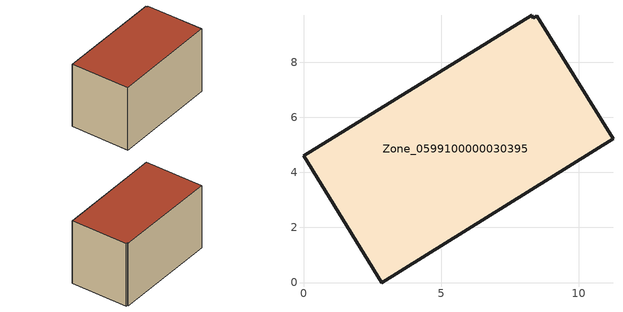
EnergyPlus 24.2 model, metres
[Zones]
Zone_0599100000030395
 floor ground (C_G): 8.47,9.68 11.24,5.22 2.85,0 0,4.6 8.29,9.7 8.35,9.61 z0
 wall outside (C_F): 2.85,0 11.24,5.22 8.47,9.68 8.35,9.61 8.29,9.7 0,4.6 2.85,0 z0:6.01
 roof outside (C_R): 11.24,5.22 8.47,9.68 8.35,9.61 8.29,9.7 0,4.6 2.85,0 z6.01
[BUILDING]
Pand.0599100000030395: North Axis=0; Terrain=City; Loads Convergence Tolerance Value=0.04; Temperature Convergence Tolerance Value=0.4; Solar Distribution=FullExterior; Maximum Number of Warmup Days=25; Minimum Number of Warmup Days=1
[Site:Location]
Rotterdam.The.Hague.AP_ZH_NLD Design_Conditions: Latitude=51.96; Longitude=4.45; Time Zone=1; Elevation=-4.5
[SITE:GROUNDTEMPERATURE:BUILDINGSURFACE]
18, 18, 18, 18, 18, 18, 18, 18, 18, 18, 18, 18
[MATERIAL] Thermal Absorptance=0.9; Solar Absorptance=0.7; Visible Absorptance=0.7
Name | Roughness | Thickness | Conductivity | Density | Specific Heat
G.TC.1975-1991 | MediumSmooth | 0.15 | 0.288461 | 540 | 1210
F.TC.1975-1991 | Rough | 0.3 | 0.230769 | 1920 | 840
R.TC.1975-1991 | MediumRough | 0.2 | 0.153846 | 1500 | 1000
[CONSTRUCTION]
C_G: G.TC.1975-1991
C_F: F.TC.1975-1991
C_R: R.TC.1975-1991
[ZONE]
Zone_0599100000030395: Type=1; Multiplier=1; Ceiling Height=Autocalculate; Volume=Autocalculate; Floor Area=autocalculate; Part of Total Floor Area=Yes
[ZONEINFILTRATION:DESIGNFLOWRATE]
Infil_Zone_0599100000030395: Zone or ZoneList or Space or SpaceList=Zone_0599100000030395; Schedule=AlwaysOn; Design Flow Rate Calculation Method=Flow/Area; Flow Rate per Floor Area=0.003; Constant Term Coefficient=1; Temperature Term Coefficient=0; Velocity Term Coefficient=0; Velocity Squared Term Coefficient=0
[HVACTEMPLATE:ZONE:IDEALLOADSAIRSYSTEM]
Zone_0599100000030395: Maximum Heating Supply Air Temperature=50; Minimum Cooling Supply Air Temperature=13; Maximum Heating Supply Air Humidity Ratio=0.0156; Minimum Cooling Supply Air Humidity Ratio=0.0077; Heating Limit=NoLimit; Cooling Limit=NoLimit; Dehumidification Control Type=ConstantSensibleHeatRatio; Cooling Sensible Heat Ratio=0.7; Dehumidification Setpoint=60; Humidification Control Type=None; Humidification Setpoint=30; Outdoor Air Method=None; Outdoor Air Flow Rate per Person=0.00944; Outdoor Air Flow Rate per Zone Floor Area=0; Outdoor Air Flow Rate per Zone=0; Demand Controlled Ventilation Type=None; Outdoor Air Economizer Type=NoEconomizer; Heat Recovery Type=None; Sensible Heat Recovery Effectiveness=0.7; Latent Heat Recovery Effectiveness=0.65
[ZONECONTROL:THERMOSTAT]
ThermostatControl_Zone_0599100000030395: Zone or ZoneList=Zone_0599100000030395; Control Type Schedule=DualSetpointControlType; Control 1=Thermostat_Zone_0599100000030395; Temperature Difference Between Cutout And Setpoint=0
[THERMOSTATSETPOINT:DUALSETPOINT]
Thermostat_Zone_0599100000030395: Heating Setpoint Temperature Schedule=HeatingSetpoint_Zone_0599100000030395; Cooling Setpoint Temperature Schedule=CoolingSetpoint_Zone_0599100000030395
[SCHEDULE:COMPACT]
HeatingSetpoint_Zone_0599100000030395: Through: 12/31, For: AllDays, Until: 24:00, 21
CoolingSetpoint_Zone_0599100000030395: Through: 12/31, For: AllDays, Until: 24:00, 24
DualSetpointControlType: Through: 12/31, For: AllDays, Until: 24:00, 4
AlwaysOn: Through: 12/31, For: AllDays, Until: 24:00, 1
